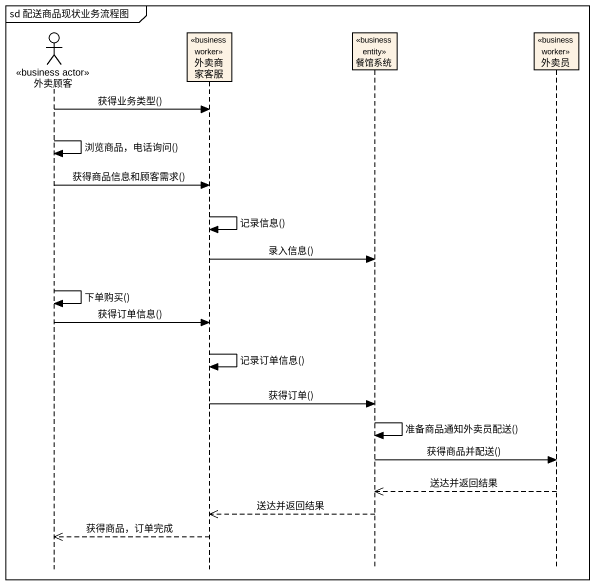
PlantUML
@startuml
mainframe sd 配送商品现状业务流程图
hide footbox
actor 外卖顾客 <<business actor>>
participant 外卖商家客服 <<business worker>>
participant 餐馆系统 <<business entity>>
participant 外卖员 <<business worker>>

外卖顾客 -> 外卖商家客服 : 获得业务类型()
外卖顾客 -> 外卖顾客 : 浏览商品，电话询问()
外卖顾客 -> 外卖商家客服 : 获得商品信息和顾客需求()
外卖商家客服 -> 外卖商家客服 : 记录信息()
外卖商家客服 -> 餐馆系统 : 录入信息()
外卖顾客 -> 外卖顾客 : 下单购买()
外卖顾客 -> 外卖商家客服 : 获得订单信息()
外卖商家客服 -> 外卖商家客服 : 记录订单信息()
外卖商家客服 -> 餐馆系统 : 获得订单()
餐馆系统 -> 餐馆系统 : 准备商品通知外卖员配送()
餐馆系统 -> 外卖员 : 获得商品并配送()
外卖员 -->> 餐馆系统 : 送达并返回结果
餐馆系统 -->> 外卖商家客服 : 送达并返回结果
外卖商家客服 -->> 外卖顾客 : 获得商品，订单完成
@enduml
